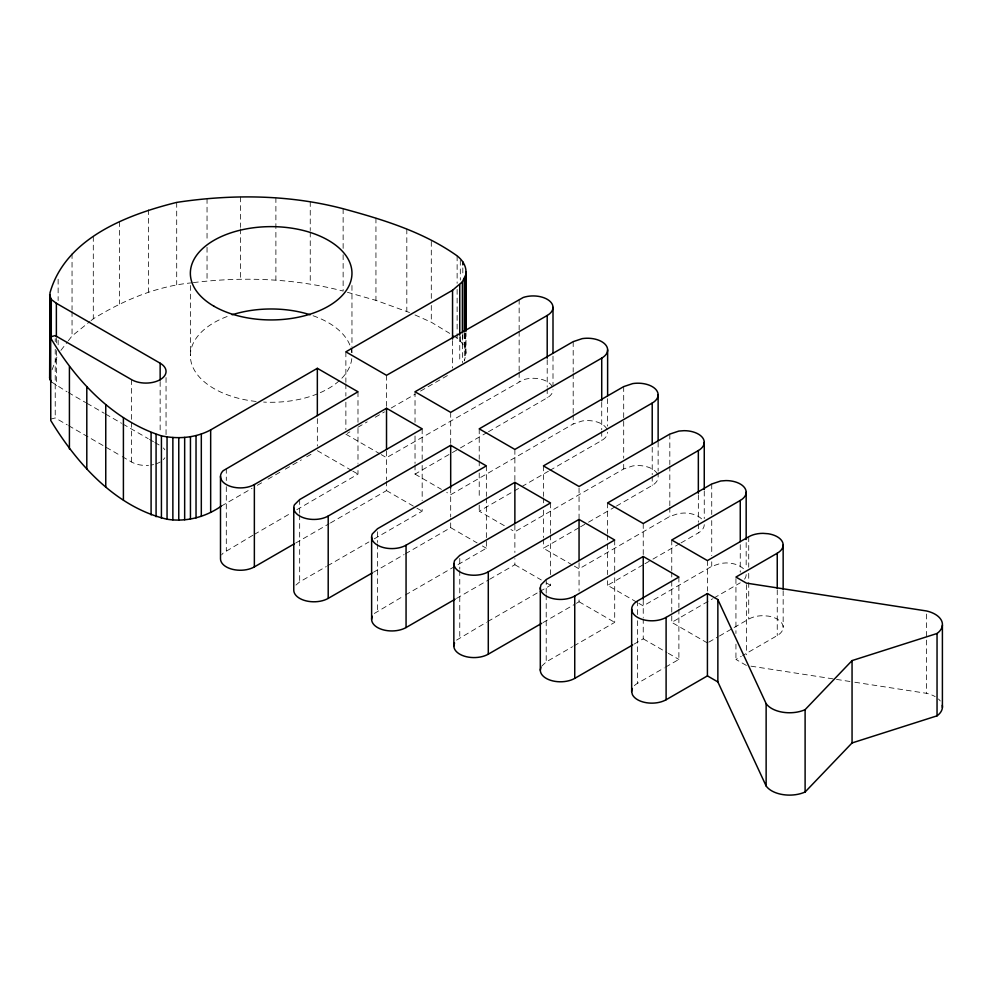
<?xml version="1.0" encoding="UTF-8"?>
<svg xmlns="http://www.w3.org/2000/svg" width="992" height="992" viewBox="0 0 992 992"><rect width="100%" height="100%" fill="white"/><g stroke="black" fill="none" stroke-linecap="round" stroke-linejoin="round"><path stroke-width="0.74" stroke-dasharray="4.96 3.72" d="M464.33 333.473L464.33 360.927L465.992 354.181L465.992 332.841M52.043 369.805L58.131 353.946M295.926 585.082L299.671 581.907L326.306 566.531M541.657 666.202L546.208 661.912L572.558 646.697M60.909 350.35L67.406 341.942M68.336 340.74L72.044 335.941L89.925 321.52M91.053 320.614L93.298 318.804C123.256 300.34 156.587 286.204 191.878 282.807M252.91 535.234L223.15 553.077A19.84 11.458 0 0 0 221.687 554.888M374.331 613.478L404.079 595.746M456.556 640.125L486.464 622.294M254.237 534.465L291.487 512.802M296.806 509.714L357.988 474.126L357.988 464.975M221.328 506.094L252.005 488.386M257.337 485.311L262.669 482.224M268.001 479.148L280.004 472.217M285.336 469.142L301.345 459.904M306.677 456.816L313.348 452.972M347.2 433.417L349.866 431.88M357.876 427.267L367.201 421.873M375.212 417.248L384.536 411.866M391.208 408.01L415.214 394.159M420.546 391.071L449.884 374.133M295.74 543.008L329.108 523.739M330.448 522.97L386.52 490.606L386.52 481.455M415.028 464.975L415.028 474.126L451.075 453.319M452.414 452.55L459.085 448.694M460.424 447.925L487.122 432.512M488.461 431.743L547.2 397.829A19.84 11.458 0 0 0 553.003 389.732M327.633 565.762L368.912 541.942M374.232 538.867L422.17 511.19L422.17 506.614M606.943 429.214A20.175 11.644 0 0 0 582.23 420.98L573.19 423.993L450.69 494.723L446.735 492.429M373.463 572.248L404.091 554.565M405.43 553.796L450.69 527.657L450.69 518.506M504.308 525.673L479.223 511.19L520.502 487.357M521.829 486.588L548.452 471.212M549.791 470.444L601.722 440.473A20.175 11.644 0 0 0 607.625 432.227M405.406 594.977L486.353 548.241L486.353 539.102M657.436 474.176A20.175 11.644 0 0 0 632.735 465.942L623.695 468.956L514.873 531.774L510.917 529.492M456.481 598.424L488.337 580.035M489.664 579.278L514.873 564.721L514.873 558.62M572.458 565.018L543.405 548.254L579.229 527.558M580.556 526.802L587.19 522.97M588.516 522.201L615.065 506.875M616.392 506.106L652.215 485.423A20.175 11.644 0 0 0 658.13 477.189L658.13 472.614M487.791 621.525L538.52 592.236M539.846 591.468L550.535 585.305L550.535 580.729M701.555 518.841A20.175 11.644 0 0 0 684.083 513.025L678.863 513.422L669.823 516.435L579.055 568.838L573.773 565.787M543.021 622.579L575.05 604.091M576.389 603.322L579.055 601.772L579.055 597.196M636.628 602.082L607.575 585.305L643.622 564.498M644.961 563.729L651.632 559.872M652.959 559.104L679.656 543.69M680.996 542.922L698.343 532.902A20.175 11.644 0 0 0 704.258 524.669M573.872 645.941L614.705 622.368L614.705 572.037M743.467 568.763A20.175 11.644 0 0 0 725.995 562.935L720.775 563.332L711.735 566.345L643.238 605.889L637.955 602.838M634.012 644.155L643.238 638.836L643.238 619.008M707.42 642.952L671.758 622.368L712.591 598.784M713.918 598.027L740.255 582.812M634.372 685.683A20.175 11.644 0 0 1 637.583 683.277L664.231 667.889M665.57 667.12L678.888 659.42L678.888 609.1M708.747 642.184L718.072 636.802M719.411 636.033L732.728 628.333M734.068 627.564L748.724 619.107A20.175 11.644 0 0 1 762.984 615.697L768.205 616.094A20.175 11.644 0 0 1 777.244 635.574L742.599 655.576M746.381 665.446L735.94 659.42L741.272 656.344M552.333 386.768A19.84 11.458 0 0 0 523.255 379.812L386.52 457.659L381.275 454.634M50.691 419.157L55.23 417.93L67.295 424.886M193.39 282.608C243.251 276.458 294.401 278.368 343.133 291.078L343.133 251.435M750.969 666.165L834.966 679.16M836.492 679.396L853.294 682M854.819 682.236L926.602 693.334A25.209 14.558 0 0 1 935.196 696.644M347.411 292.293L375.943 300.365L409.535 312.53M414.978 314.948L431.297 322.226L449.711 333.386M345.873 434.186L379.961 453.877M415.028 474.126L441.452 489.378M317.341 450.666L351.428 470.344M352.743 471.101L357.988 474.126M386.52 490.606L415.561 507.371M416.888 508.14L422.17 511.19M450.69 527.657L477.102 542.909M482.385 545.96L486.353 548.241M514.873 564.721L541.285 579.973M546.567 583.023L550.535 585.305M579.055 601.772L614.705 622.368M643.238 638.836L667.008 652.562M668.323 653.319L678.888 659.42M51.274 381.821L67.01 391.79M68.349 392.559L85.634 402.541M86.974 403.31L104.272 413.292M105.598 414.061L121.557 423.274M122.896 424.043L148.168 438.638M149.494 439.406L153.487 441.713M154.826 442.482L160.146 445.557M68.634 425.667L120.9 455.836M122.239 456.605L131.614 462.024A20.175 11.644 0 0 0 148.515 465.335M453.344 335.581C459.904 339.562 466.042 346.059 465.992 354.181M926.602 614.036L926.602 693.334M783.159 590.736L783.159 627.341M777.244 589.831L777.244 635.574M748.724 536.759L748.724 567.25M748.724 573.351L748.724 580.977M748.724 582.502L748.724 619.107M746.381 584.623L746.381 654.782M746.17 542.562L746.17 568.478M740.255 544.695L740.255 572.136M735.94 578.596L735.94 633.504M735.94 644.168L735.94 659.42M711.735 483.997L711.735 514.501M711.735 520.602L711.735 555.669M711.735 561.77L711.735 566.345M707.42 560.604L707.42 591.108M704.258 491.114L704.258 518.568M698.343 494.772L698.343 522.226M698.343 523.751L698.343 532.902M678.888 577.071L678.888 607.575M671.758 540.02L671.758 570.512M671.758 572.037L671.758 579.663M671.758 581.188L671.758 622.368M669.823 434.087L669.823 464.578M669.823 466.104L669.823 505.759M669.823 507.284L669.823 516.435M658.13 442.11L658.13 471.088M652.215 447.305L652.215 474.746M652.215 476.272L652.215 485.423M643.238 523.54L643.238 555.57M643.238 599.8L643.238 617.483M637.583 600.929L637.583 614.643M637.583 620.744L637.583 683.277M623.695 386.607L623.695 458.279M623.695 464.38L623.695 468.956M614.705 540.02L614.705 570.512M607.625 398.685L607.625 426.138M607.575 502.956L607.575 533.46M607.575 534.986L607.575 542.612M607.575 544.137L607.575 574.628M607.575 580.729L607.575 585.305M601.722 402.343L601.722 429.796M601.722 431.322L601.722 440.473M579.055 488.014L579.055 518.506M579.055 562.737L579.055 591.096M573.19 341.645L573.19 372.149M573.19 373.674L573.19 413.317M573.19 414.842L573.19 423.993M553.003 356.19L553.003 385.156M550.535 502.956L550.535 533.46M550.535 534.986L550.535 574.628M547.2 359.712L547.2 387.153M547.2 388.678L547.2 397.829M546.208 579.564L546.208 593.29M546.208 594.816L546.208 661.912M543.405 465.905L543.405 496.397M543.405 497.922L543.405 504.023M543.405 510.124L543.405 537.577M543.405 539.102L543.405 548.254M519.151 299.286L519.151 329.79M519.151 331.316L519.151 370.958M519.151 372.484L519.151 381.635M514.873 449.426L514.873 481.455M514.873 525.066L514.873 552.519M486.353 465.893L486.353 496.397M486.353 497.922L486.353 537.577M479.223 428.842L479.223 459.346M479.223 460.871L479.223 466.959M479.223 473.06L479.223 498.988M479.223 505.089L479.223 511.19M465.682 334.006L465.682 350.771M465.533 333.188L465.533 357.591M464.616 333.696L464.616 347.423M462.818 267.927L462.818 275.553M462.818 333.498L462.818 344.174M462.396 335.172L462.396 362.626M460.313 260.264L460.313 280.079M460.313 336.511L460.313 341.087M459.767 558.409L459.767 569.086M459.767 570.611L459.767 637.707M459.755 336.697L459.755 362.626M457.126 255.862L457.126 283.303M457.126 289.404L457.126 332.109M457.126 333.634L457.126 338.21M452.55 340.578L452.55 368.02M450.69 412.374L450.69 444.391M450.69 488.014L450.69 516.981M431.297 241.403L431.297 299.348M431.297 305.449L431.297 322.226M422.17 428.842L422.17 459.346M422.17 465.434L422.17 500.514M415.028 391.778L415.028 422.282M415.028 435.996L415.028 463.45M406.819 228.966L406.819 311.314M386.52 375.311L386.52 407.34M386.52 450.951L386.52 479.93M377.53 531.774L377.53 542.45M377.53 543.976L377.53 611.072M375.943 218.029L375.943 300.365M357.988 391.778L357.988 422.282M357.988 428.383L357.988 463.45M351.962 285.485L351.962 346.481M351.962 348.006L351.962 352.582M345.873 351.838L345.873 382.342M345.873 383.867L345.873 396.068M345.873 402.169L345.873 429.61M343.133 208.729L343.133 249.91M317.341 418.636L317.341 446.09M310.248 201.562L310.248 230.528M310.248 232.054L310.248 283.91M299.671 499.559L299.671 513.286M299.671 514.811L299.671 581.907M275.888 197.594L275.888 279.942M240.461 196.9L240.461 227.404M240.461 228.929L240.461 279.248M226.3 468.36L226.3 480.562M226.3 486.65L226.3 550.709M207.043 198.524L207.043 241.217M207.043 247.318L207.043 280.872M190.365 285.485L190.365 355.632M176.7 202.393L176.7 284.741M166.048 377.543L166.048 435.488M160.146 381.511L160.146 433.355M148.54 209.659L148.54 292.008M131.614 379.676L131.614 420.844M131.614 422.369L131.614 462.024M119.573 221.638L119.573 303.986M93.298 236.456L93.298 318.804M72.044 253.592L72.044 310.012M72.044 311.538L72.044 335.941M58.131 279.223L58.131 300.576M58.131 340.219L58.131 344.794M56.37 338.371L56.37 342.947M56.37 350.56L56.37 385.64M55.23 338.632L55.23 341.682M55.23 349.296L55.23 417.93M164.833 457.771A20.175 11.644 0 0 1 163.345 459.606M160.146 462.024A20.175 11.644 0 0 1 155.967 463.872M153.599 464.554A20.175 11.644 0 0 1 151.106 465.037M163.345 447.962A20.175 11.644 0 0 1 164.833 449.81M746.17 574.579A20.175 11.644 0 0 1 744.273 579.502M938.432 698.988A25.209 14.558 0 0 1 940.28 700.96M351.788 358.67A80.798 46.649 0 0 1 341.136 378.956M339.152 380.841A80.798 46.649 0 0 1 318.928 393.254M317.49 393.849A80.798 46.649 0 0 1 263.636 402.082M256.122 401.462A80.798 46.649 0 0 1 191.654 363.94A80.798 46.649 0 0 1 229.264 315.741M313.063 315.741A80.798 46.649 0 0 1 350.412 346.518M350.883 348.031A80.798 46.649 0 0 1 351.788 352.594"/><path stroke-width="1.49" d="M51.274 381.821L49.637 378.064L49.997 292.814C65.435 238.204 126.802 214.793 176.7 202.393C231.892 194.072 288.932 194.482 343.133 208.729C382.838 219.53 423.212 231.756 457.126 255.862C462.024 259.73 466.054 265.372 465.992 271.833L465.992 331.316M465.533 330.138L465.992 271.833M541.682 623.348L488.287 654.174A20.175 11.644 0 0 1 466.302 656.704A20.175 11.644 0 0 1 453.852 645.941L453.852 563.592L454.547 560.579L459.767 555.359L550.535 502.956L514.873 482.372L406.063 545.191A20.175 11.644 0 0 1 381.709 547.038A20.175 11.644 0 0 1 372.31 533.944L377.53 528.724L486.353 465.893L450.69 445.309L328.203 516.038A20.175 11.644 0 0 1 303.85 517.886A20.175 11.644 0 0 1 294.45 504.779L299.671 499.559L422.17 428.842L386.52 408.258L254.361 484.555A19.84 11.458 0 0 1 228.259 485.534A19.84 11.458 0 0 1 223.15 470.729L357.988 391.778L317.341 368.317L210.664 429.908C195.709 437.956 177.866 439.344 161.423 435.835C113.138 420.434 75.987 380.779 50.766 338.16L50.691 336.809L55.23 335.581L131.614 379.676A20.175 11.644 0 0 0 160.146 379.676A20.175 11.644 0 0 0 160.146 363.208L56.37 303.292L51.274 299.472L49.6 294.748M453.852 645.941L454.547 642.928M632.698 644.924L574.74 678.379A20.175 11.644 0 0 1 552.755 680.909A20.175 11.644 0 0 1 540.305 670.146L540.305 587.797L540.987 584.784L546.208 579.564L614.705 540.02L579.055 519.424L488.287 571.826A20.175 11.644 0 0 1 466.302 574.356A20.175 11.644 0 0 1 453.852 563.592M540.305 670.146L540.987 667.132M49.997 375.162L49.637 378.064M547.2 358.186L547.2 315.481A19.84 11.458 0 0 0 548.911 300.415A19.84 11.458 0 0 0 523.255 297.464L386.52 375.311L345.873 351.838L452.55 290.247L462.396 281.802L465.533 275.243M540.305 587.797A20.175 11.644 0 0 0 552.755 598.56A20.175 11.644 0 0 0 574.74 596.031L643.238 556.487L678.888 577.071L637.583 600.929A20.175 11.644 0 0 0 631.668 609.162L632.363 612.176A20.175 11.644 0 0 0 666.103 617.396L707.42 593.538L717.861 599.577L717.861 681.926L766.134 785.974A25.209 14.558 0 0 0 805.107 792L805.107 709.652L852.054 660.598L937.043 633.491A25.209 14.558 0 0 0 926.602 610.985L746.381 583.11L735.94 577.071L777.244 553.226A20.175 11.644 0 0 0 768.205 533.746L762.984 533.349A20.175 11.644 0 0 0 748.724 536.759L707.42 560.604L671.758 540.02L740.255 500.464A20.175 11.644 0 0 0 744.632 487.779A20.175 11.644 0 0 0 725.995 480.587L720.775 480.984L711.735 483.997L643.238 523.54L607.575 502.956L698.343 450.554A20.175 11.644 0 0 0 702.72 437.869A20.175 11.644 0 0 0 684.083 430.677L678.863 431.074L669.823 434.087L579.055 486.489L543.405 465.905L652.215 403.074A20.175 11.644 0 0 0 655.427 389.013A20.175 11.644 0 0 0 632.735 383.594L623.695 386.607L514.873 449.426L479.223 428.842L601.722 358.124A20.175 11.644 0 0 0 604.922 344.063A20.175 11.644 0 0 0 582.23 338.632L573.19 341.645L450.69 412.374L415.028 391.778L547.2 315.481M805.107 792L852.054 742.946L937.043 715.84A25.209 14.558 0 0 0 942.288 705.287M50.642 298.567L50.766 420.509C77.066 463.859 115.779 507.197 167.053 519.225C186.074 522.238 205.629 517.13 221.328 506.094M220.497 476.458L220.497 558.806A19.84 11.458 0 0 0 232.736 569.383A19.84 11.458 0 0 0 254.361 566.903L294.401 543.777M293.768 507.792L293.768 590.141A20.175 11.644 0 0 0 306.218 600.904A20.175 11.644 0 0 0 328.203 598.387L372.136 573.016M372.31 616.292A20.175 11.644 0 0 0 381.709 629.387A20.175 11.644 0 0 0 406.063 627.539L455.154 599.193M631.668 609.162L631.668 691.511L632.363 694.524A20.175 11.644 0 0 0 666.103 699.744L707.42 675.887L707.42 593.538M707.42 675.887L717.861 681.926M717.861 599.577L766.134 703.626L766.134 785.974M942.4 625.183L942.4 707.532M937.043 633.491L937.043 715.84M852.054 660.598L852.054 742.946M783.159 544.992L783.159 589.211M777.244 553.226L777.244 588.306M746.17 492.23L746.17 539.512M740.255 500.464L740.255 541.644M704.258 442.32L704.258 489.589M698.343 450.554L698.343 493.26M666.103 617.396L666.103 699.744M658.13 394.841L658.13 440.584M652.215 403.074L652.215 444.255M643.238 556.487L643.238 599.18M607.625 349.878L607.625 395.634M601.722 358.124L601.722 400.818M579.055 519.424L579.055 560.604M574.74 596.031L574.74 678.379M553.003 307.384L553.003 353.14M514.873 482.372L514.873 523.54M488.287 571.826L488.287 654.174M464.33 278.578L464.33 331.948M462.818 261.826L462.818 264.876M462.396 281.802L462.396 332.122M459.755 284.853L459.755 335.184M452.55 290.247L452.55 339.053M450.69 445.309L450.69 488.014M406.063 545.191L406.063 627.539M386.52 408.258L386.52 449.426M371.628 536.957L371.628 619.306M328.203 516.038L328.203 598.387M317.341 368.317L317.341 415.586M254.361 484.555L254.361 566.903M210.664 429.908L210.664 512.256M201.314 434.062L201.314 516.41M196.032 435.587L196.032 517.936M190.452 436.703L190.452 519.052M184.661 437.398L184.661 519.746M178.771 437.658L178.771 520.006M172.868 437.484L172.868 519.833M167.053 436.877L167.053 519.225M161.423 435.835L161.423 518.184M160.146 363.208L160.146 379.986M156.079 434.384L156.079 516.733M151.094 432.549L151.094 514.898M123.405 417.632L123.405 499.98M105.76 404.674L105.76 487.022M86.8 386.843L86.8 469.191M69.415 366.656L69.415 449.004M56.37 303.292L56.37 336.846M51.274 299.472L51.274 336.077M50.158 297.637L50.158 379.986M49.823 296.682L49.823 379.031M631.668 691.511A20.175 11.644 0 0 1 632.363 688.498M232.165 314.774A80.798 46.649 0 0 1 310.161 314.774M805.107 709.652A25.209 14.558 0 0 1 766.134 703.626M214.024 306.268A80.798 46.649 0 0 0 349.209 285.361A80.798 46.649 0 0 0 250.244 228.222A80.798 46.649 0 0 0 214.024 306.268"/></g></svg>
